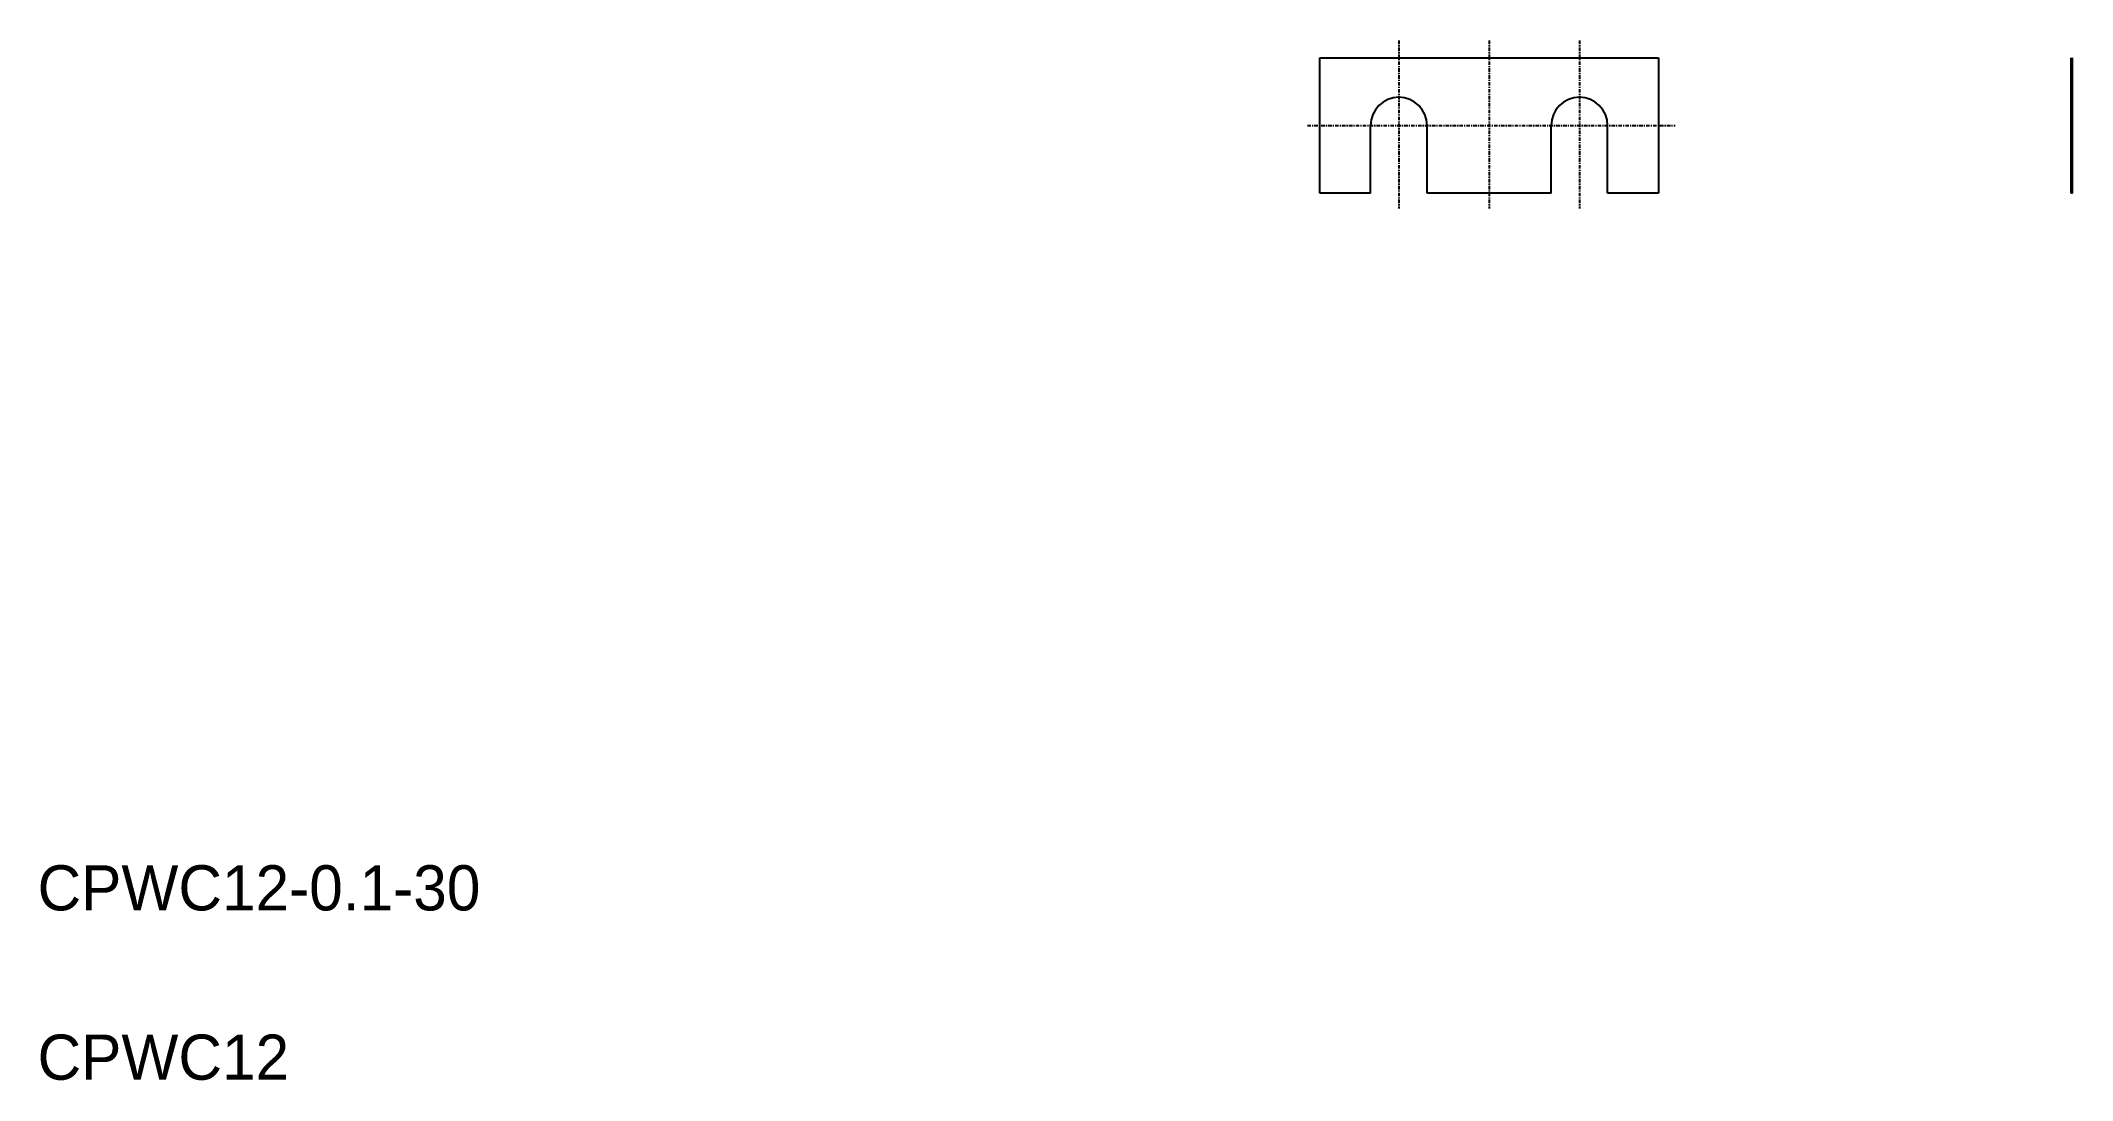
# Model space of a CAD drawing. Extents: x 10 to 190, y 10 to 102.
import ezdxf

# ---------------------------------------------------------------- set-up
doc = ezdxf.new("R2010")
doc.units = 0
doc.header["$LTSCALE"] = 0.25
doc.linetypes.add('CENTER', pattern=[2, 1.25, -0.25, 0.25, -0.25])
doc.layers.get('0').update_dxf_attribs({"linetype": 'CONTINUOUS'})
doc.layers.add('CENTER', color=1, linetype='CENTER')

msp = doc.modelspace()

# ---------------------------------------------------------------- linework, layer by layer
for p, q in [((123.622395, 100.542491), (153.622395, 100.542491)), ((123.622395, 88.542491), (123.622395, 100.542491)), ((153.622395, 100.542491), (153.622395, 88.542491)), ((190.208465, 88.542491), (190.208465, 100.542491)), ((190.308465, 88.542491), (190.308465, 100.542491)), ((123.622395, 94.542491), (123.622495, 94.542491)), ((128.122395, 88.542491), (128.122395, 94.542491)), ((133.122395, 88.542491), (133.122395, 94.542491)), ((144.122395, 88.542491), (144.122395, 94.542491)), ((149.122395, 88.542491), (149.122395, 94.542491)), ((123.622395, 91.542491), (123.622395, 91.542591)), ((128.122395, 88.542491), (123.622395, 88.542491)), ((144.122395, 88.542491), (133.122395, 88.542491)), ((153.622395, 88.542491), (149.122395, 88.542491)), ((190.308465, 88.542491), (190.208465, 88.542491))]:
    msp.add_line(p, q)
for centre in [(130.622395, 94.542491), (146.622395, 94.542491)]:
    msp.add_arc(centre, 2.5, 0, 180)
at = {"layer": 'CENTER', "color": 1, "linetype": 'CENTER'}
for p, q in [((130.622395, 102.0628), (130.622395, 87.188216)), ((138.622395, 102.0628), (138.622395, 87.188216)), ((146.622395, 102.0628), (146.622395, 87.188216)), ((122.523528, 94.542491), (155.112766, 94.542491))]:
    msp.add_line(p, q, dxfattribs=at)

# ---------------------------------------------------------------- texts
for s, p in [('CPWC12-0.1-30', (10, 25)), ('CPWC12', (10, 10))]:
    msp.add_text(s, height=4).set_placement(p)

doc.saveas('drawing.dxf')
